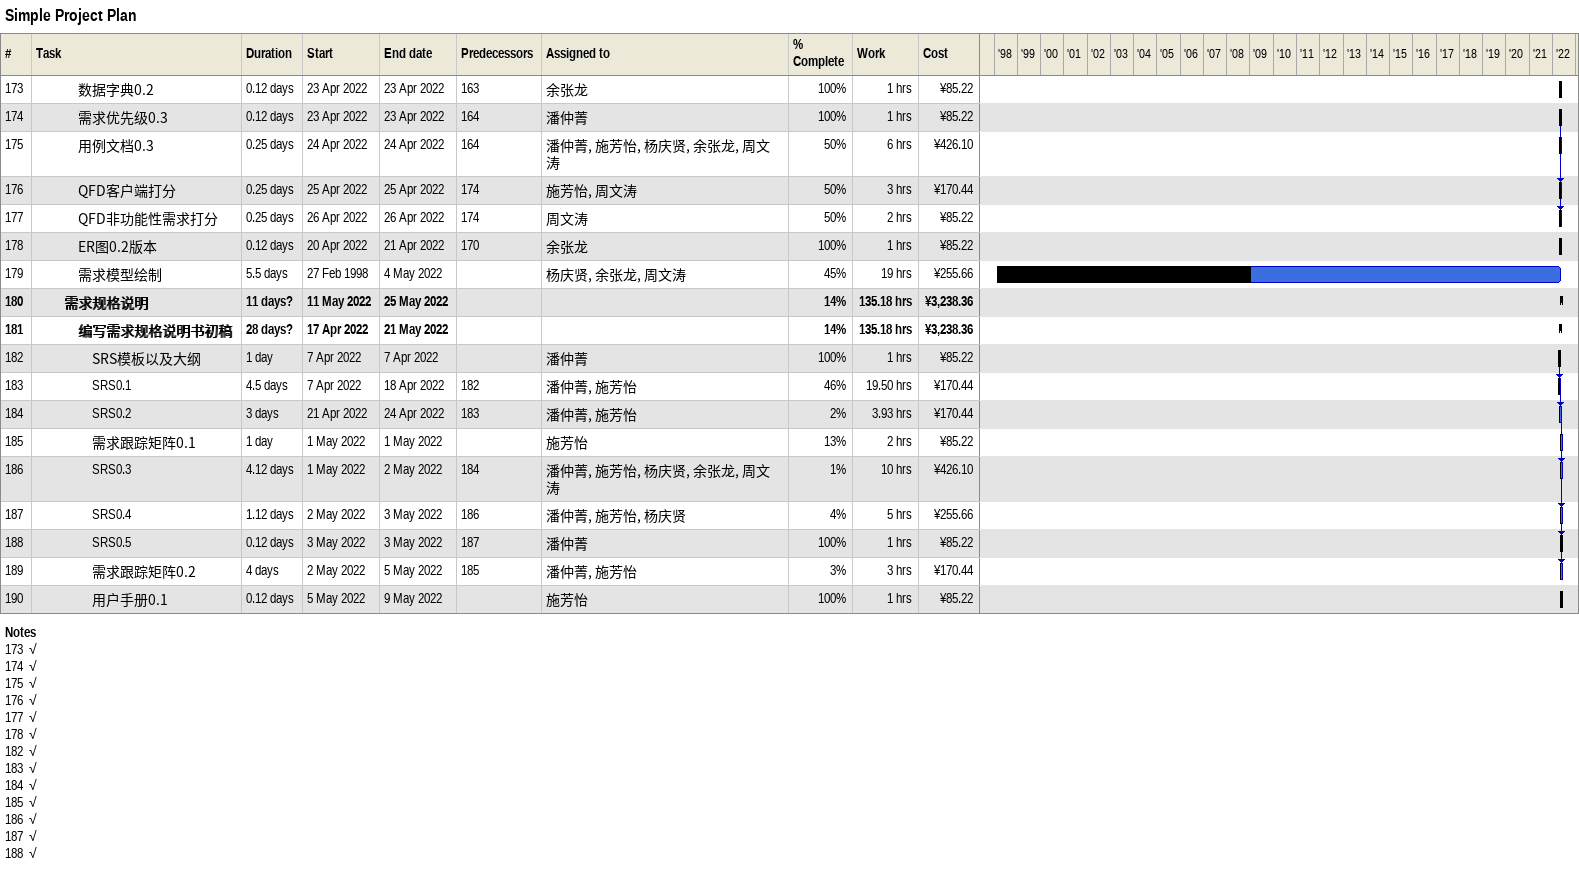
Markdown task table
Simple Project Plan

| ID | Level | Task | Duration | Start | Finish | Predecessors | Resources | % complete | Work (h) | Cost (¥) |
|---|---|---|---|---|---|---|---|---|---|---|
| 173 | 4 | 数据字典0.2 | 0.12d | 2022-04-23 | 2022-04-23 | 163 | 余张龙 | 100 | 1 | 85.22 |
| 174 | 4 | 需求优先级0.3 | 0.12d | 2022-04-23 | 2022-04-23 | 164 | 潘仲菁 | 100 | 1 | 85.22 |
| 175 | 4 | 用例文档0.3 | 0.25d | 2022-04-24 | 2022-04-24 | 164 | 潘仲菁, 施芳怡, 杨庆贤, 余张龙, 周文涛 | 50 | 6 | 426.10 |
| 176 | 4 | QFD客户端打分 | 0.25d | 2022-04-25 | 2022-04-25 | 174 | 施芳怡, 周文涛 | 50 | 3 | 170.44 |
| 177 | 4 | QFD非功能性需求打分 | 0.25d | 2022-04-26 | 2022-04-26 | 174 | 周文涛 | 50 | 2 | 85.22 |
| 178 | 4 | ER图0.2版本 | 0.12d | 2022-04-20 | 2022-04-21 | 170 | 余张龙 | 100 | 1 | 85.22 |
| 179 | 4 | 需求模型绘制 | 5.5d | 1998-02-27 | 2022-05-04 |  | 杨庆贤, 余张龙, 周文涛 | 45 | 19 | 255.66 |
| 180 | 3 | **需求规格说明** | 11d? | 2022-05-11 | 2022-05-25 |  |  | 14 | 135.18 | 3238.36 |
| 181 | 4 | **编写需求规格说明书初稿** | 28d? | 2022-04-17 | 2022-05-21 |  |  | 14 | 135.18 | 3238.36 |
| 182 | 5 | SRS模板以及大纲 | 1d | 2022-04-07 | 2022-04-07 |  | 潘仲菁 | 100 | 1 | 85.22 |
| 183 | 5 | SRS0.1 | 4.5d | 2022-04-07 | 2022-04-18 | 182 | 潘仲菁, 施芳怡 | 46 | 19.50 | 170.44 |
| 184 | 5 | SRS0.2 | 3d | 2022-04-21 | 2022-04-24 | 183 | 潘仲菁, 施芳怡 | 2 | 3.93 | 170.44 |
| 185 | 5 | 需求跟踪矩阵0.1 | 1d | 2022-05-01 | 2022-05-01 |  | 施芳怡 | 13 | 2 | 85.22 |
| 186 | 5 | SRS0.3 | 4.12d | 2022-05-01 | 2022-05-02 | 184 | 潘仲菁, 施芳怡, 杨庆贤, 余张龙, 周文涛 | 1 | 10 | 426.10 |
| 187 | 5 | SRS0.4 | 1.12d | 2022-05-02 | 2022-05-03 | 186 | 潘仲菁, 施芳怡, 杨庆贤 | 4 | 5 | 255.66 |
| 188 | 5 | SRS0.5 | 0.12d | 2022-05-03 | 2022-05-03 | 187 | 潘仲菁 | 100 | 1 | 85.22 |
| 189 | 5 | 需求跟踪矩阵0.2 | 4d | 2022-05-02 | 2022-05-05 | 185 | 潘仲菁, 施芳怡 | 3 | 3 | 170.44 |
| 190 | 5 | 用户手册0.1 | 0.12d | 2022-05-05 | 2022-05-09 |  | 施芳怡 | 100 | 1 | 85.22 |

Notes
- 173: √
- 174: √
- 175: √
- 176: √
- 177: √
- 178: √
- 182: √
- 183: √
- 184: √
- 185: √
- 186: √
- 187: √
- 188: √
